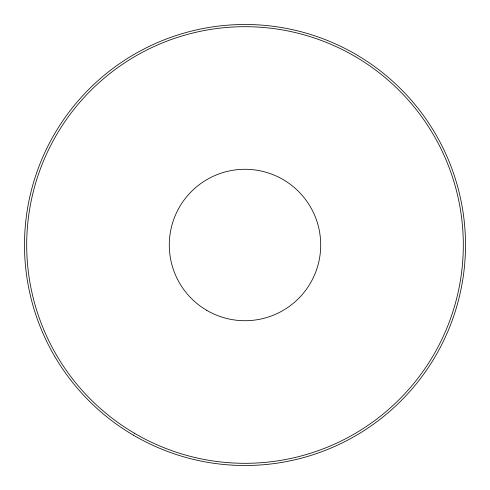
<?xml version="1.0" encoding="UTF-8"?>
<svg xmlns="http://www.w3.org/2000/svg" width="490" height="490" viewBox="0 0 490 490"><rect width="100%" height="100%" fill="white"/><g stroke="black" fill="none" stroke-linecap="round" stroke-linejoin="round"><path stroke-width="0.73" d="M133.28 435.108A220.506 220.506 0 0 0 465.5 246.697A220.506 220.506 0 0 0 136.22 53.196A220.506 220.506 0 0 0 133.28 435.108M206.645 310.274A75.705 75.705 0 0 0 320.705 245.582A75.705 75.705 0 0 0 207.65 179.144A75.705 75.705 0 0 0 206.645 310.274M134.395 433.215A218.307 218.307 0 0 0 463.301 246.678A218.307 218.307 0 0 0 137.304 55.107A218.307 218.307 0 0 0 134.395 433.215"/></g></svg>
